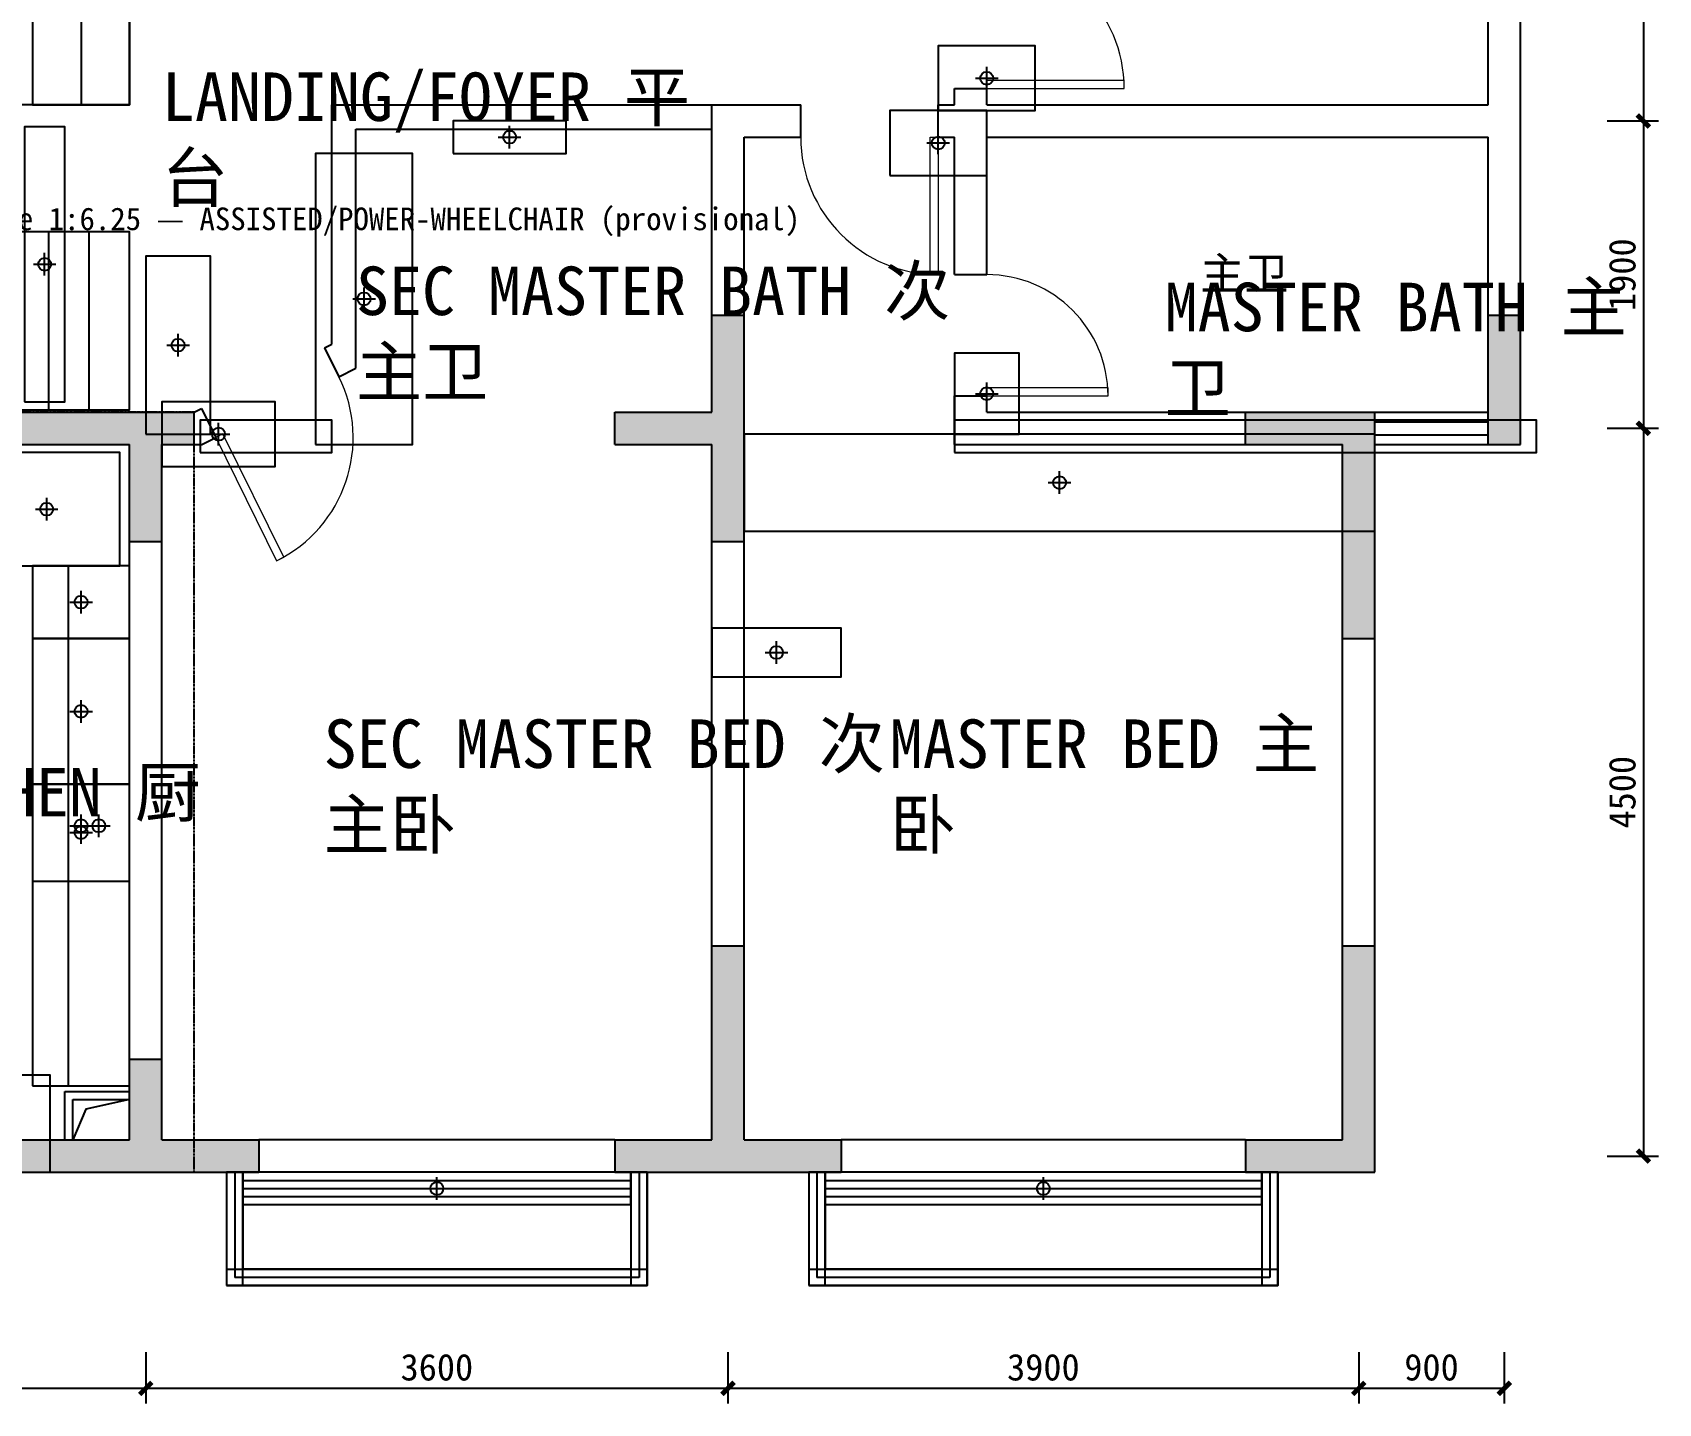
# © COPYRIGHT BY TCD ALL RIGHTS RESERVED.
# Model space of a CAD drawing. Header units: millimetres. Extents: x 0 to 1315425, y -297887 to 3.
# Drawn here: x 1305372 to 1315425, y -297887 to -289411 of the extents above; entities that cross this region are included whole.
import ezdxf

# ---------------------------------------------------------------- set-up
doc = ezdxf.new("R2010")
doc.units = ezdxf.units.MM
doc.linetypes.add('DASHDOT', pattern=[21, 12, -3, 3, -3])
for name, color, linetype in [('A-ACCESS-RAMP', 5, 'CONTINUOUS'), ('A-ACCESS-STAIR', 5, 'Continuous'), ('A-CAB-EXST-BASE', 34, 'CONTINUOUS'), ('A-CAB-EXST-TALL', 30, 'CONTINUOUS'), ('A-CAB-EXST-WALL', 33, 'Continuous'), ('A-ELEM-TAG', 6, 'CONTINUOUS'), ('A-EQPM-EXST', 30, 'Continuous'), ('A-FURN-EXST-KEEP', 42, 'CONTINUOUS'), ('A-GLAZ-EXST', 4, 'CONTINUOUS'), ('A-OPEN-EXST', 3, 'CONTINUOUS'), ('A-QC-ZONE', 140, 'DASHDOT'), ('A-SURVEY-HATCH', 9, 'CONTINUOUS'), ('A-TEXT', 250, 'CONTINUOUS'), ('A-WALL-DEMO', 8, 'Continuous'), ('A-WALL-EXST-CORR', 1, 'CONTINUOUS'), ('F-TEXT', 6, 'Continuous'), ('S-COLUMN', 6, 'Continuous'), ('S-S.WALL', 7, 'Continuous'), ('S-楼梯', 108, 'Continuous')]:
    doc.layers.add(name, color=color, linetype=linetype)
doc.layers.add('F-DOOR', color=3, linetype='Continuous', lineweight=13)
doc.styles.add('HT', font='simhei.ttf')
doc.styles.add('宋体', font='')
doc.styles.get('宋体').set_extended_font_data('SimSun')
doc.dimstyles.new('TCD', dxfattribs={"dimscale": 0, "dimtxt": 2.2, "dimasz": 1, "dimexe": 1.25, "dimexo": 3, "dimtad": 1, "dimrnd": 5, "dimtxsty": '宋体', "dimblk": 'ARCHTICK', "dimcen": 2.5, "dimazin": 3, "dimtfac": 1, "dimtix": 1, "dimtmove": 2, "dimatfit": 3, "dimldrblk": 'DOT', "dimlwd": -1})

# ---------------------------------------------------------------- blocks, each defined once
blk = doc.blocks.new('*U433')
blk.add_lwpolyline([(0, 0), (0, 850), (-50, 850), (-50, 0)], close=True)
at = {"color": 8}
blk.add_arc((0, 0), 850, 90, 180, dxfattribs=at)
blk = doc.blocks.new('*U434')
blk.add_lwpolyline([(0, 0), (0, 850), (50, 850), (50, 0)], close=True)
at = {"color": 8}
blk.add_arc((0, 0), 850, 0, 90, dxfattribs=at)
blk = doc.blocks.new('*U435')
blk.add_lwpolyline([(0, 0), (0, 750), (-50, 750), (-50, 0)], close=True)
at = {"color": 8}
blk.add_arc((0, 0), 750, 90, 180, dxfattribs=at)
blk = doc.blocks.new('_ARCHTICK')
at = {"color": 0, "linetype": 'ByBlock', "const_width": 0.4}
blk.add_lwpolyline([(-0.5, -0.5), (0.5, 0.5)], dxfattribs=at)
blk = doc.blocks.new('*D439')
at = {"layer": 'Defpoints', "color": 0}
for p in [(1314572, -285458), (1314372, -289958), (1315332, -289958)]:
    blk.add_point(p, dxfattribs=at)
at = {"layer": 'S-COLUMN', "color": 0, "lineweight": -2}
for p, q in [((1315107, -285458), (1315425, -285458)), ((1315107, -289958), (1315425, -289958))]:
    blk.add_line(p, q, dxfattribs=at)
at = {"layer": 'S-COLUMN', "color": 0}
blk.add_line((1315332, -285458), (1315332, -289958), dxfattribs=at)
at = {"layer": 'S-COLUMN', "color": 0, "xscale": 75, "yscale": 75, "zscale": 75}
for p, rotation in [((1315332, -285458), 90), ((1315332, -289958), 270)]:
    blk.add_blockref('_ARCHTICK', p, dxfattribs=dict(at, rotation=rotation))
at = {"layer": 'S-COLUMN', "color": 2, "insert": (1315202, -287708), "char_height": 165, "attachment_point": 5, "rotation": 90, "style": '宋体'}
blk.add_mtext('4500', dxfattribs=at)
blk = doc.blocks.new('_Dot')
at = {"color": 0, "linetype": 'ByBlock', "lineweight": -2}
blk.add_line((-0.5, 0), (-1, 0), dxfattribs=at)
at = {"color": 0, "linetype": 'ByBlock', "const_width": 0.5}
blk.add_lwpolyline([(-0.25, 0, 1), (0.25, 0, 1)], format="xyb", close=True, dxfattribs=at)
blk = doc.blocks.new('*D440')
at = {"layer": 'Defpoints', "color": 0}
for p in [(1314372, -289958), (1314372, -291858), (1315332, -291858)]:
    blk.add_point(p, dxfattribs=at)
at = {"layer": 'S-COLUMN', "color": 0, "lineweight": -2}
for p, q in [((1315107, -289958), (1315425, -289958)), ((1315107, -291858), (1315425, -291858))]:
    blk.add_line(p, q, dxfattribs=at)
at = {"layer": 'S-COLUMN', "color": 0}
blk.add_line((1315332, -289958), (1315332, -291858), dxfattribs=at)
at = {"layer": 'S-COLUMN', "color": 0, "xscale": 75, "yscale": 75, "zscale": 75}
for p, rotation in [((1315332, -289958), 90), ((1315332, -291858), 270)]:
    blk.add_blockref('_ARCHTICK', p, dxfattribs=dict(at, rotation=rotation))
at = {"layer": 'S-COLUMN', "color": 2, "insert": (1315202, -290908), "char_height": 165, "attachment_point": 5, "rotation": 90, "style": '宋体'}
blk.add_mtext('1900', dxfattribs=at)
blk = doc.blocks.new('*D441')
at = {"layer": 'Defpoints', "color": 0}
for p in [(1314372, -291858), (1313472, -296358), (1315332, -296358)]:
    blk.add_point(p, dxfattribs=at)
at = {"layer": 'S-COLUMN', "color": 0, "lineweight": -2}
for p, q in [((1315107, -291858), (1315425, -291858)), ((1315107, -296358), (1315425, -296358))]:
    blk.add_line(p, q, dxfattribs=at)
at = {"layer": 'S-COLUMN', "color": 0}
blk.add_line((1315332, -291858), (1315332, -296358), dxfattribs=at)
at = {"layer": 'S-COLUMN', "color": 0, "xscale": 75, "yscale": 75, "zscale": 75}
for p, rotation in [((1315332, -291858), 90), ((1315332, -296358), 270)]:
    blk.add_blockref('_ARCHTICK', p, dxfattribs=dict(at, rotation=rotation))
at = {"layer": 'S-COLUMN', "color": 2, "insert": (1315202, -294108), "char_height": 165, "attachment_point": 5, "rotation": 90, "style": '宋体'}
blk.add_mtext('4500', dxfattribs=at)
blk = doc.blocks.new('*D443')
at = {"layer": 'Defpoints', "color": 0}
for p in [(1314472, -291958), (1313572, -296458), (1313572, -297794)]:
    blk.add_point(p, dxfattribs=at)
at = {"layer": 'S-COLUMN', "color": 0, "lineweight": -2}
for p, q in [((1313572, -297569), (1313572, -297887)), ((1314472, -297569), (1314472, -297887))]:
    blk.add_line(p, q, dxfattribs=at)
at = {"layer": 'S-COLUMN', "color": 0}
blk.add_line((1314472, -297794), (1313572, -297794), dxfattribs=at)
at = {"layer": 'S-COLUMN', "color": 0, "xscale": 75, "yscale": 75, "zscale": 75, "rotation": 180}
blk.add_blockref('_ARCHTICK', (1313572, -297794), dxfattribs=at)
at = {"layer": 'S-COLUMN', "color": 0, "xscale": 75, "yscale": 75, "zscale": 75}
blk.add_blockref('_ARCHTICK', (1314472, -297794), dxfattribs=at)
at = {"layer": 'S-COLUMN', "color": 2, "insert": (1314022, -297664), "char_height": 165, "attachment_point": 5, "style": '宋体'}
blk.add_mtext('900', dxfattribs=at)
blk = doc.blocks.new('*D444')
at = {"layer": 'Defpoints', "color": 0}
for p in [(1309672, -296258), (1313572, -296458), (1309672, -297794)]:
    blk.add_point(p, dxfattribs=at)
at = {"layer": 'S-COLUMN', "color": 0, "lineweight": -2}
for p, q in [((1309672, -297569), (1309672, -297887)), ((1313572, -297569), (1313572, -297887))]:
    blk.add_line(p, q, dxfattribs=at)
at = {"layer": 'S-COLUMN', "color": 0}
blk.add_line((1313572, -297794), (1309672, -297794), dxfattribs=at)
at = {"layer": 'S-COLUMN', "color": 0, "xscale": 75, "yscale": 75, "zscale": 75, "rotation": 180}
blk.add_blockref('_ARCHTICK', (1309672, -297794), dxfattribs=at)
at = {"layer": 'S-COLUMN', "color": 0, "xscale": 75, "yscale": 75, "zscale": 75}
blk.add_blockref('_ARCHTICK', (1313572, -297794), dxfattribs=at)
at = {"layer": 'S-COLUMN', "color": 2, "insert": (1311622, -297664), "char_height": 165, "attachment_point": 5, "style": '宋体'}
blk.add_mtext('3900', dxfattribs=at)
blk = doc.blocks.new('*D445')
at = {"layer": 'Defpoints', "color": 0}
for p in [(1306072, -296258), (1309672, -296258), (1306072, -297794)]:
    blk.add_point(p, dxfattribs=at)
at = {"layer": 'S-COLUMN', "color": 0, "lineweight": -2}
for p, q in [((1306072, -297569), (1306072, -297887)), ((1309672, -297569), (1309672, -297887))]:
    blk.add_line(p, q, dxfattribs=at)
at = {"layer": 'S-COLUMN', "color": 0}
blk.add_line((1309672, -297794), (1306072, -297794), dxfattribs=at)
at = {"layer": 'S-COLUMN', "color": 0, "xscale": 75, "yscale": 75, "zscale": 75, "rotation": 180}
blk.add_blockref('_ARCHTICK', (1306072, -297794), dxfattribs=at)
at = {"layer": 'S-COLUMN', "color": 0, "xscale": 75, "yscale": 75, "zscale": 75}
blk.add_blockref('_ARCHTICK', (1309672, -297794), dxfattribs=at)
at = {"layer": 'S-COLUMN', "color": 2, "insert": (1307872, -297664), "char_height": 165, "attachment_point": 5, "style": '宋体'}
blk.add_mtext('3600', dxfattribs=at)
blk = doc.blocks.new('*D446')
at = {"layer": 'Defpoints', "color": 0}
for p in [(1303972, -296258), (1306072, -296258), (1303972, -297794)]:
    blk.add_point(p, dxfattribs=at)
at = {"layer": 'S-COLUMN', "color": 0, "lineweight": -2}
for p, q in [((1303972, -297569), (1303972, -297887)), ((1306072, -297569), (1306072, -297887))]:
    blk.add_line(p, q, dxfattribs=at)
at = {"layer": 'S-COLUMN', "color": 0}
blk.add_line((1306072, -297794), (1303972, -297794), dxfattribs=at)
at = {"layer": 'S-COLUMN', "color": 0, "xscale": 75, "yscale": 75, "zscale": 75, "rotation": 180}
blk.add_blockref('_ARCHTICK', (1303972, -297794), dxfattribs=at)
at = {"layer": 'S-COLUMN', "color": 0, "xscale": 75, "yscale": 75, "zscale": 75}
blk.add_blockref('_ARCHTICK', (1306072, -297794), dxfattribs=at)
at = {"layer": 'S-COLUMN', "color": 2, "insert": (1305022, -297664), "char_height": 165, "attachment_point": 5, "style": '宋体'}
blk.add_mtext('2100', dxfattribs=at)
blk = doc.blocks.new('ELEM_TAG')
for p, q in [((-70, 0), (70, 0)), ((0, -70), (0, 70))]:
    blk.add_line(p, q)
blk.add_circle((0, 0), 40)

msp = doc.modelspace()

# ---------------------------------------------------------------- hatches: boundary and pattern name
at = {"layer": 'A-SURVEY-HATCH'}
h = msp.add_hatch(color=251, dxfattribs=at)
h.dxf.hatch_style = 1
h.paths.add_polyline_path([(1309771.915, -291157.788), (1309571.915, -291157.788), (1309571.915, -291757.788), (1308971.915, -291757.788), (1308971.915, -291957.788), (1309571.915, -291957.788), (1309571.915, -292557.788), (1309771.915, -292557.788)])
h.paths.add_polyline_path([(1313671.915, -291757.788), (1312871.915, -291757.788), (1312871.915, -291957.788), (1313471.915, -291957.788), (1313471.915, -293157.788), (1313671.915, -293157.788)])
h.paths.add_polyline_path([(1314571.915, -291157.788), (1314371.915, -291157.788), (1314371.915, -291957.788), (1314571.915, -291957.788)])
h = msp.add_hatch(color=251, dxfattribs=at)
h.dxf.hatch_style = 1
h.paths.add_polyline_path([(1304071.915, -295757.788), (1303671.915, -295757.788), (1303671.915, -296457.788), (1304071.915, -296457.788)])
h.paths.add_polyline_path([(1306171.915, -295757.788), (1305971.915, -295757.788), (1305971.915, -296257.788), (1305271.915, -296257.788), (1305271.915, -296457.788), (1306771.915, -296457.788), (1306771.915, -296257.788), (1306171.915, -296257.788)])
h.paths.add_polyline_path([(1306371.915, -291757.788), (1303871.915, -291757.788), (1303871.915, -292357.788), (1304071.915, -292357.788), (1304071.915, -291957.788), (1305971.915, -291957.788), (1305971.915, -292557.788), (1306171.915, -292557.788), (1306171.915, -291957.788), (1306371.915, -291957.788)])
h = msp.add_hatch(color=251, dxfattribs=at)
h.dxf.hatch_style = 1
h.paths.add_polyline_path([(1310371.915, -296257.788), (1309771.915, -296257.788), (1309771.915, -295057.788), (1309571.915, -295057.788), (1309571.915, -296257.788), (1308971.915, -296257.788), (1308971.915, -296457.788), (1310371.915, -296457.788)])
h.paths.add_polyline_path([(1313671.915, -295057.788), (1313471.915, -295057.788), (1313471.915, -296257.788), (1312871.915, -296257.788), (1312871.915, -296457.788), (1313671.915, -296457.788)])

# ---------------------------------------------------------------- linework, layer by layer
at = {"layer": 'A-ACCESS-RAMP'}
for p, q in [((1305472, -291743), (1305472, -290643)), ((1305722, -291743), (1305722, -290643)), ((1305972, -291743), (1305972, -290643))]:
    msp.add_line(p, q, dxfattribs=at)
msp.add_lwpolyline([(1303472, -291743), (1305972, -291743), (1305972, -290643), (1303472, -290643)], close=True, dxfattribs=at)
at = {"layer": 'A-ACCESS-STAIR'}
msp.add_lwpolyline([(1305372, -289858), (1305972, -289858), (1305972, -288658), (1305372, -288658)], close=True, dxfattribs=at)
at = {"layer": 'A-CAB-EXST-BASE'}
for points in [[(1305372, -295923), (1305972, -295923), (1305972, -292708), (1305372, -292708)], [(1304272, -296458), (1305482, -296458), (1305482, -295858), (1304272, -295858)]]:
    msp.add_lwpolyline(points, close=True, dxfattribs=at)
at = {"layer": 'A-CAB-EXST-TALL'}
msp.add_lwpolyline([(1304072, -292708), (1305912, -292708), (1305912, -292008), (1304072, -292008)], close=True, dxfattribs=at)
at = {"layer": 'A-CAB-EXST-WALL'}
msp.add_lwpolyline([(1305592, -295923), (1305972, -295923), (1305972, -292708), (1305592, -292708)], close=True, dxfattribs=at)
at = {"layer": 'A-EQPM-EXST'}
for points in [[(1305007, -292708), (1305912, -292708), (1305912, -292008), (1305007, -292008)], [(1305372, -293158), (1305972, -293158), (1305972, -292708), (1305372, -292708)], [(1305372, -294058), (1305972, -294058), (1305972, -293158), (1305372, -293158)], [(1305372, -294658), (1305972, -294658), (1305972, -294058), (1305372, -294058)]]:
    msp.add_lwpolyline(points, close=True, dxfattribs=at)
at = {"layer": 'A-FURN-EXST-KEEP'}
for points in [[(1307122, -291958), (1307722, -291958), (1307722, -290158), (1307122, -290158)], [(1309772, -292494), (1313672, -292494), (1313672, -291894), (1309772, -291894)]]:
    msp.add_lwpolyline(points, close=True, dxfattribs=at)
at = {"layer": 'A-GLAZ-EXST'}
for p, q in [((1306672, -296508), (1309072, -296508)), ((1306672, -296558), (1309072, -296558)), ((1310272, -296508), (1312972, -296508)), ((1310272, -296558), (1312972, -296558)), ((1306672, -296608), (1309072, -296608)), ((1310272, -296608), (1312972, -296608))]:
    msp.add_line(p, q, dxfattribs=at)
for points in [[(1306572, -297158), (1306672, -297158), (1306672, -296458), (1306572, -296458)], [(1306672, -296658), (1309072, -296658), (1309072, -296458), (1306672, -296458)], [(1309072, -297158), (1309172, -297158), (1309172, -296458), (1309072, -296458)], [(1310172, -297158), (1310272, -297158), (1310272, -296458), (1310172, -296458)], [(1310272, -296658), (1312972, -296658), (1312972, -296458), (1310272, -296458)], [(1312972, -297158), (1313072, -297158), (1313072, -296458), (1312972, -296458)], [(1306572, -297158), (1309172, -297158), (1309172, -297058), (1306572, -297058)], [(1310172, -297158), (1313072, -297158), (1313072, -297058), (1310172, -297058)]]:
    msp.add_lwpolyline(points, close=True, dxfattribs=at)
at = {"layer": 'A-OPEN-EXST'}
for points in [[(1310972, -289894), (1311572, -289894), (1311572, -289494), (1310972, -289494)], [(1310672, -290294), (1311272, -290294), (1311272, -289894), (1310672, -289894)], [(1305322, -291694), (1305572, -291694), (1305572, -289994), (1305322, -289994)], [(1307972, -290158), (1308672, -290158), (1308672, -289958), (1307972, -289958)], [(1306072, -291894), (1306472, -291894), (1306472, -290794), (1306072, -290794)], [(1311072, -291894), (1311472, -291894), (1311472, -291394), (1311072, -291394)], [(1306172, -292094), (1306872, -292094), (1306872, -291694), (1306172, -291694)], [(1309572, -293394), (1310372, -293394), (1310372, -293094), (1309572, -293094)]]:
    msp.add_lwpolyline(points, close=True, dxfattribs=at)
at = {"layer": 'A-QC-ZONE'}
msp.add_lwpolyline([(1303672, -296458), (1306372, -296458), (1306372, -291758), (1303672, -291758)], close=True, dxfattribs=at)
at = {"layer": 'A-WALL-DEMO'}
for p, q in [((1311071.915, -291957.788), (1311071.915, -291657.788)), ((1308971.915, -291957.788), (1308971.915, -291757.788)), ((1308971.915, -291957.788), (1309571.915, -291957.788))]:
    msp.add_line(p, q, dxfattribs=at)
at = {"layer": 'A-WALL-EXST-CORR'}
for points in [[(1306408, -292008), (1307222, -292008), (1307222, -291808), (1306408, -291808)], [(1311072, -292008), (1314672, -292008), (1314672, -291808), (1311072, -291808)]]:
    msp.add_lwpolyline(points, close=True, dxfattribs=at)
at = {"layer": 'S-S.WALL'}
for p, q in [((1314571.915, -291957.788), (1314571.915, -285357.788)), ((1314371.915, -289857.788), (1314371.915, -285557.788)), ((1311071.915, -289857.788), (1311071.915, -289757.788)), ((1311071.915, -289757.788), (1311271.915, -289757.788)), ((1311271.915, -289857.788), (1311271.915, -289757.788)), ((1307221.915, -289857.788), (1310121.915, -289857.788)), ((1307221.915, -291337.788), (1307221.915, -289857.788)), ((1309571.915, -291757.788), (1309571.915, -289857.788)), ((1310121.915, -290057.788), (1310121.915, -289857.788)), ((1310971.915, -290057.788), (1310971.915, -289857.788)), ((1310971.915, -289857.788), (1311071.915, -289857.788)), ((1311271.915, -289857.788), (1314371.915, -289857.788)), ((1307371.915, -290007.788), (1309571.915, -290007.788)), ((1307371.915, -291486.754), (1307371.915, -290007.788)), ((1309771.915, -290057.788), (1310121.915, -290057.788)), ((1309771.915, -296257.788), (1309771.915, -290057.788)), ((1310971.915, -290057.788), (1311071.915, -290057.788)), ((1311071.915, -290907.788), (1311071.915, -290057.788)), ((1311271.915, -290057.788), (1314371.915, -290057.788)), ((1311271.915, -290907.788), (1311271.915, -290057.788)), ((1314371.915, -291957.788), (1314371.915, -290057.788)), ((1311071.915, -290907.788), (1311271.915, -290907.788)), ((1309571.915, -291157.788), (1309771.915, -291157.788)), ((1314371.915, -291157.788), (1314571.915, -291157.788)), ((1307177.939, -291359.517), (1307221.915, -291337.788)), ((1307177.939, -291359.517), (1307266.537, -291538.823)), ((1307266.537, -291538.823), (1307371.915, -291486.754)), ((1306371.915, -291757.788), (1306415.891, -291736.059)), ((1306415.891, -291736.059), (1306504.489, -291915.364)), ((1311071.915, -291657.788), (1311271.915, -291657.788)), ((1311271.915, -291757.788), (1311271.915, -291657.788)), ((1303871.915, -291757.788), (1306371.915, -291757.788)), ((1306371.915, -291957.788), (1306371.915, -291757.788)), ((1308971.915, -291757.788), (1309571.915, -291757.788)), ((1311271.915, -291757.788), (1313671.915, -291757.788)), ((1312871.915, -291957.788), (1312871.915, -291757.788)), ((1313671.915, -296457.788), (1313671.915, -291757.788)), ((1306418.631, -291957.788), (1306504.489, -291915.364)), ((1304071.915, -291957.788), (1305971.915, -291957.788)), ((1305971.915, -296257.788), (1305971.915, -291957.788)), ((1306171.915, -296257.788), (1306171.915, -291957.788)), ((1306171.915, -291957.788), (1306418.631, -291957.788)), ((1309571.915, -296257.788), (1309571.915, -291957.788)), ((1311071.915, -291957.788), (1313471.915, -291957.788)), ((1313471.915, -296257.788), (1313471.915, -291957.788)), ((1314371.915, -291957.788), (1314571.915, -291957.788)), ((1305971.915, -292557.788), (1306171.915, -292557.788)), ((1309571.915, -292557.788), (1309771.915, -292557.788)), ((1313471.915, -293157.788), (1313671.915, -293157.788)), ((1309571.915, -295057.788), (1309771.915, -295057.788)), ((1313471.915, -295057.788), (1313671.915, -295057.788)), ((1305971.915, -295757.788), (1306171.915, -295757.788)), ((1305571.915, -296257.788), (1305571.915, -295957.788)), ((1305571.915, -295957.788), (1305971.915, -295957.788)), ((1305621.915, -296007.788), (1305971.915, -296007.788)), ((1305621.915, -296257.788), (1305621.915, -296007.788)), ((1305271.915, -296257.788), (1305971.915, -296257.788)), ((1306171.915, -296257.788), (1306771.915, -296257.788)), ((1306771.915, -296257.788), (1306771.915, -296457.788)), ((1308971.915, -296257.788), (1308971.915, -296457.788)), ((1308971.915, -296257.788), (1309571.915, -296257.788)), ((1309771.915, -296257.788), (1310371.915, -296257.788)), ((1310371.915, -296257.788), (1310371.915, -296457.788)), ((1312871.915, -296257.788), (1312871.915, -296457.788)), ((1312871.915, -296257.788), (1313471.915, -296257.788)), ((1305271.915, -296457.788), (1306771.915, -296457.788)), ((1308971.915, -296457.788), (1310371.915, -296457.788)), ((1312871.915, -296457.788), (1313671.915, -296457.788))]:
    msp.add_line(p, q, dxfattribs=at)
at = {"layer": 'S-S.WALL', "color": 2}
for p, q in [((1313671.915, -291757.788), (1314371.915, -291757.788)), ((1313671.915, -291957.788), (1314371.915, -291957.788)), ((1306571.915, -296457.788), (1306571.915, -297157.788)), ((1306671.915, -296457.788), (1306671.915, -297057.788)), ((1309071.915, -296457.788), (1309071.915, -297057.788)), ((1309171.915, -296457.788), (1309171.915, -297157.788)), ((1310171.915, -296457.788), (1310171.915, -297157.788)), ((1310271.915, -296457.788), (1310271.915, -297057.788)), ((1312971.915, -296457.788), (1312971.915, -297057.788)), ((1313071.915, -296457.788), (1313071.915, -297157.788)), ((1309071.915, -297057.788), (1306671.915, -297057.788)), ((1312971.915, -297057.788), (1310271.915, -297057.788)), ((1309171.915, -297157.788), (1306571.915, -297157.788)), ((1313071.915, -297157.788), (1310171.915, -297157.788))]:
    msp.add_line(p, q, dxfattribs=at)
at = {"layer": 'S-S.WALL', "color": 1}
for p, q in [((1313671.915, -291817.788), (1314371.915, -291817.788)), ((1313671.915, -291897.788), (1314371.915, -291897.788)), ((1306621.915, -296457.788), (1306621.915, -297107.788)), ((1309121.915, -296457.788), (1309121.915, -297107.788)), ((1310221.915, -296457.788), (1310221.915, -297107.788)), ((1313021.915, -296457.788), (1313021.915, -297107.788)), ((1309121.915, -297107.788), (1306621.915, -297107.788)), ((1313021.915, -297107.788), (1310221.915, -297107.788))]:
    msp.add_line(p, q, dxfattribs=at)
at = {"layer": 'S-S.WALL', "color": 4}
for p, q in [((1308971.915, -296257.788), (1306771.915, -296257.788)), ((1312871.915, -296257.788), (1310371.915, -296257.788))]:
    msp.add_line(p, q, dxfattribs=at)
at = {"layer": 'S-S.WALL', "color": 8}
msp.add_lwpolyline([(1305971.915, -296007.788), (1305702.25, -296068.321), (1305621.915, -296257.788)], dxfattribs=at)
at = {"layer": 'S-楼梯'}
for p, q in [((1305671.915, -288657.788), (1305671.915, -289857.788)), ((1305971.915, -288657.788), (1305971.915, -289857.788)), ((1305971.915, -289857.788), (1304871.915, -289857.788))]:
    msp.add_line(p, q, dxfattribs=at)

# ---------------------------------------------------------------- block references
at = {"layer": 'A-ELEM-TAG'}
for p in [(1305782, -294315.5), (1307872, -296558), (1311622, -296558), (1311722, -292194), (1307422, -291058), (1305672, -294315.5), (1305672, -293608), (1305672, -294358), (1305672, -292933), (1305459.5, -292358), (1306272, -291344), (1306522, -291894), (1311272, -291644), (1310972, -290094), (1311272, -289694), (1308322, -290058), (1309972, -293244), (1305447, -290844)]:
    msp.add_blockref('ELEM_TAG', p, dxfattribs=at)
at = {"layer": 'F-DOOR', "linetype": 'ByBlock'}
for name, p, rotation in [('*U433', (1311271.915, -289757.788), 270), ('*U434', (1310971.915, -290057.788), 180), ('*U435', (1311271.915, -291657.788), 270), ('*U433', (1306504.489, -291915.364), 206.2947900705784)]:
    msp.add_blockref(name, p, dxfattribs=dict(at, rotation=rotation))

# ---------------------------------------------------------------- texts
at = {"layer": 'A-TEXT', "attachment_point": 1, "style": 'HT'}
for s, insert, char_height, width in [('{\\fSimSun|b0|i0|c134|p2;LANDING/FOYER 平台}', (1306172, -289658), 300, 3360), ('{\\fSimSun|b0|i0|c134|p2;RAMP 2500x1100 slope 1:6.25 — ASSISTED/POWER-WHEELCHAIR (provisional)}', (1303472, -290493), 140, 6762), ('{\\fSimSun|b0|i0|c134|p2;SEC MASTER BATH 次主卫}', (1307372, -290858), 300, 3990), ('{\\fSimSun|b0|i0|c134|p2;MASTER BATH 主卫}', (1312372, -290958), 300, 2940), ('{\\fSimSun|b0|i0|c134|p2;SEC MASTER BED 次主卧}', (1307172, -293658), 300, 3780), ('{\\fSimSun|b0|i0|c134|p2;MASTER BED 主卧}', (1310672, -293658), 300, 2730), ('{\\fSimSun|b0|i0|c134|p2;KITCHEN 厨房}', (1304372, -293958), 300, 2100)]:
    msp.add_mtext(s, dxfattribs=dict(at, insert=insert, char_height=char_height, width=width))
at = {"layer": 'F-TEXT', "insert": (1312591.953, -290800.926), "char_height": 200, "attachment_point": 1, "style": 'HT'}
msp.add_mtext_dynamic_manual_height_columns('{\\fSimSun|b0|i0|c134|p2;主卫}', width=872.51357, gutter_width=1, heights=[0], dxfattribs=at)

# ---------------------------------------------------------------- dimensions: what is measured, and where the dimension line sits
at = {"layer": 'S-COLUMN'}
for base, p1, p2, picture, middle in [((1315331.525, -289957.788), (1314571.915, -285457.788), (1314371.915, -289957.788), '*D439', (1315202.15, -287707.788)), ((1315331.525, -291857.788), (1314371.915, -289957.788), (1314371.915, -291857.788), '*D440', (1315202.15, -290907.788)), ((1315331.525, -296357.788), (1314371.915, -291857.788), (1313471.915, -296357.788), '*D441', (1315202.15, -294107.788))]:
    dim = msp.add_linear_dim(base=base, p1=p1, p2=p2, angle=90, dimstyle='TCD', override={"dimscale": 75}, dxfattribs=at)
    dim.commit()
    dim.dimension.update_dxf_attribs({"geometry": picture, "text_midpoint": middle})
for base, p1, p2, picture, middle in [((1313571.915, -297793.53), (1314471.915, -291957.788), (1313571.915, -296457.788), '*D443', (1314021.915, -297664.155)), ((1303971.915, -297793.53), (1306071.915, -296257.788), (1303971.915, -296257.788), '*D446', (1305021.915, -297664.155)), ((1306071.915, -297793.53), (1309671.915, -296257.788), (1306071.915, -296257.788), '*D445', (1307871.915, -297664.155)), ((1309671.915, -297793.53), (1313571.915, -296457.788), (1309671.915, -296257.788), '*D444', (1311621.915, -297664.155))]:
    dim = msp.add_linear_dim(base=base, p1=p1, p2=p2, dimstyle='TCD', override={"dimscale": 75}, dxfattribs=at)
    dim.commit()
    dim.dimension.update_dxf_attribs({"geometry": picture, "text_midpoint": middle})

doc.saveas('drawing.dxf')
